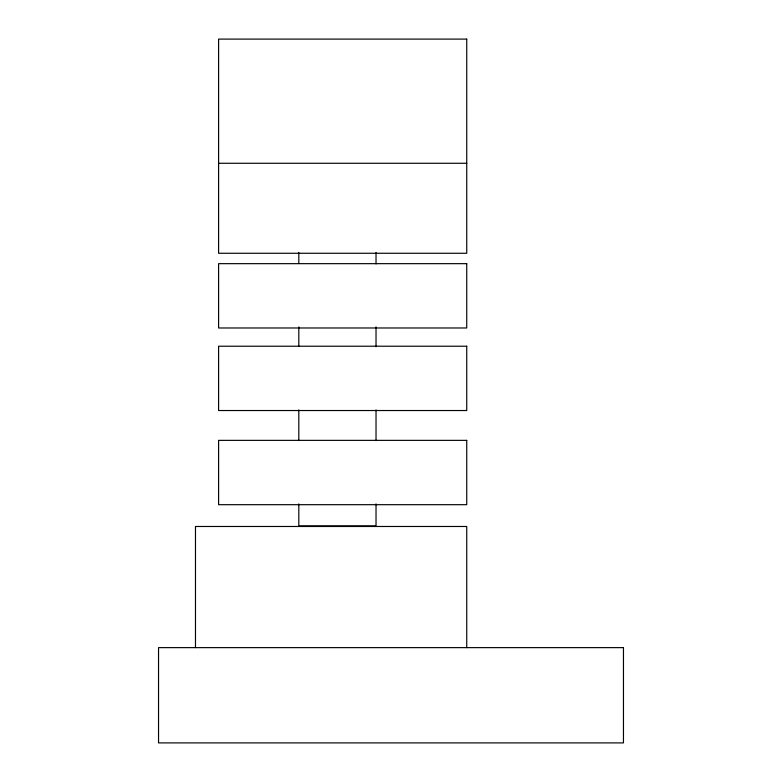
<?xml version="1.0" encoding="UTF-8"?>
<svg xmlns="http://www.w3.org/2000/svg" width="782" height="782" viewBox="0 0 782 782"><rect width="100%" height="100%" fill="white"/><g stroke="black" fill="none" stroke-linecap="round" stroke-linejoin="round"><path stroke-width="1.17" d="M218.598 163.272L466.737 163.272M466.737 647.633L466.737 526.482L195.48 526.482L195.48 647.633M376.025 252.439L376.025 263.896M376.025 326.896L376.025 346.749M376.025 409.905L376.025 440.579M376.025 503.901L376.025 525.875L298.812 525.875L298.812 503.901M298.812 252.439L298.812 263.426M298.812 326.896L298.812 346.436M298.812 409.905L298.812 440.422M466.737 39.1L218.598 39.1L218.598 253.27L466.737 253.27L466.737 39.1M466.737 263.661L218.598 263.661L218.598 327.981L466.737 327.981L466.737 263.661M466.737 346.221L218.598 346.221L218.598 410.53L466.737 410.53L466.737 346.221M466.737 440.364L218.598 440.364L218.598 504.683L466.737 504.683L466.737 440.364M623.459 647.633L158.541 647.633L158.541 742.9L623.459 742.9L623.459 647.633"/></g></svg>
